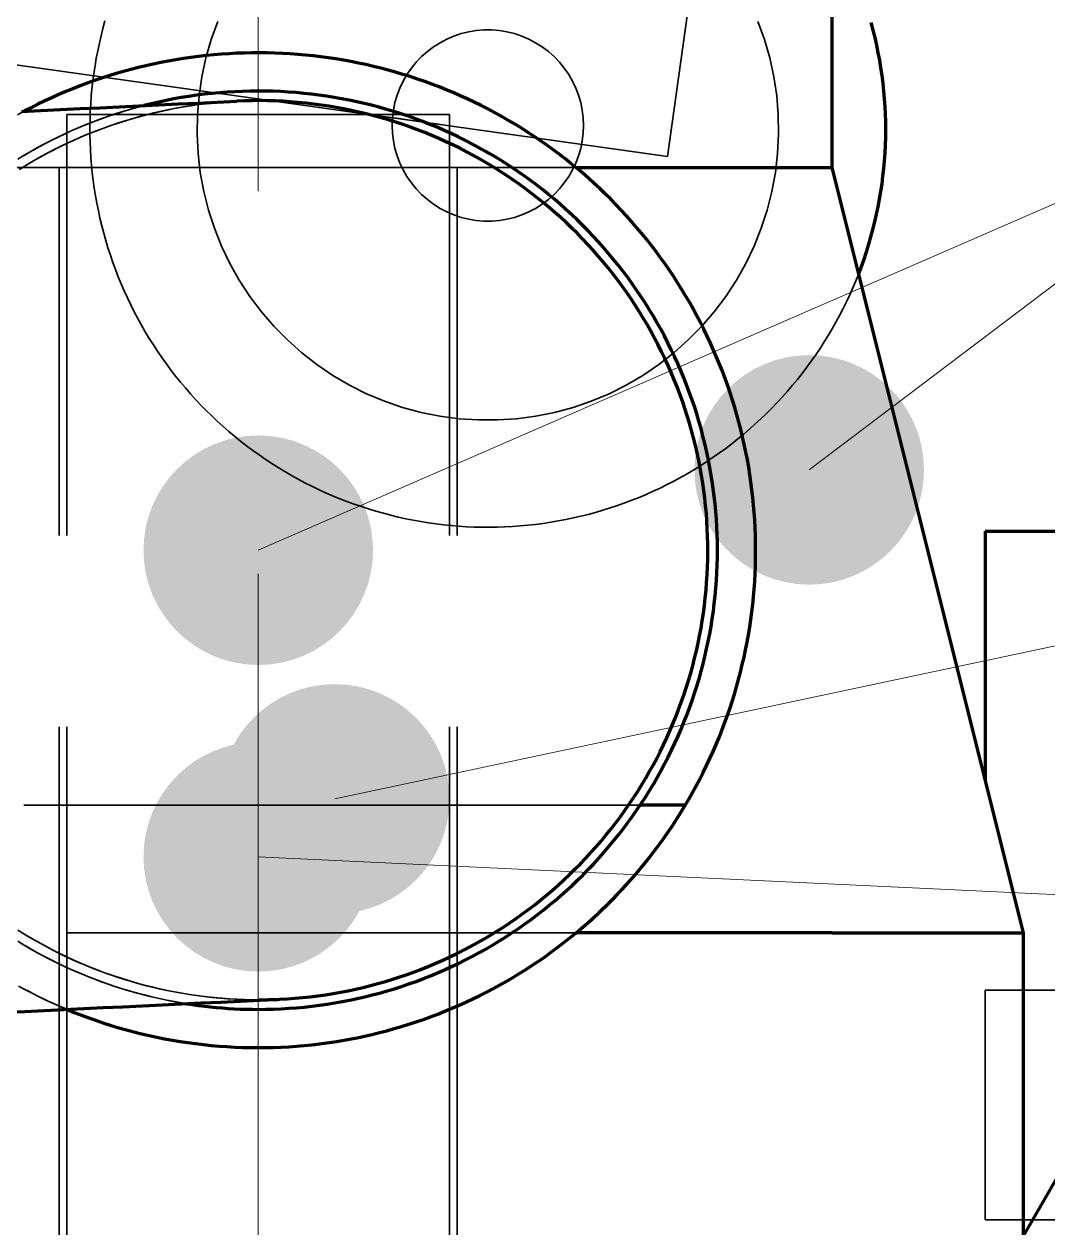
# Model space of a CAD drawing. Header units: millimetres. Extents: x 0 to 2382, y 0 to 420.
# Drawn here: x 940.53 to 945.89, y 350.9 to 357.19 of the extents above; entities that cross this region are included whole.
import ezdxf

# ---------------------------------------------------------------- set-up
doc = ezdxf.new("R2010")
doc.units = ezdxf.units.MM
doc.linetypes.add('IRAM-E-TRAZOS', pattern=[5, 4, -1])
doc.linetypes.add('IRAM-F-TRAZO-PUNTO', pattern=[20, 15, -2, 1, -2])
for name, color, linetype, lineweight in [('01-VISIBLE', 7, 'CONTINUOUS', 70), ('02-OCULTA', 4, 'IRAM-E-TRAZOS', 35), ('03-EJE', 1, 'IRAM-F-TRAZO-PUNTO', 18), ('08-FINA', 5, 'CONTINUOUS', 18)]:
    doc.layers.add(name, color=color, linetype=linetype, lineweight=lineweight)

msp = doc.modelspace()

# ---------------------------------------------------------------- hatches: boundary and pattern name
at = {"layer": '08-FINA'}
h = msp.add_hatch(color=7, dxfattribs=at)
h.dxf.hatch_style = 1
edge = h.paths.add_edge_path()
edge.add_arc((944.6383, 354.8626), 0.6, 0, 360)
h = msp.add_hatch(color=7, dxfattribs=at)
h.dxf.hatch_style = 1
edge = h.paths.add_edge_path()
edge.add_arc((941.7583, 354.4426), 0.6, 0, 360)
h = msp.add_hatch(color=7, dxfattribs=at)
h.dxf.hatch_style = 1
edge = h.paths.add_edge_path()
edge.add_arc((942.1583, 353.1426), 0.6, 0, 360)
h = msp.add_hatch(color=7, dxfattribs=at)
h.dxf.hatch_style = 1
edge = h.paths.add_edge_path()
edge.add_arc((941.7583, 352.8399), 0.6, 0, 360)

# ---------------------------------------------------------------- linework, layer by layer
at = {"layer": '01-VISIBLE'}
for points in [[(944.7583, 356.4426), (944.7583, 359.8426)], [(944.8968, 355.8886), (944.9112, 355.9265), (944.9247, 355.9646), (944.9376, 356.003), (944.9496, 356.0417), (944.961, 356.0806), (944.9715, 356.1197), (944.9813, 356.159), (944.9904, 356.1985), (944.9986, 356.2381), (945.0061, 356.278), (945.0128, 356.3179), (945.0188, 356.358), (945.0239, 356.3982), (945.0283, 356.4384), (945.0319, 356.4788), (945.0347, 356.5192), (945.0367, 356.5596), (945.0379, 356.6001), (945.0383, 356.6406), (945.038, 356.6811), (945.0368, 356.7216), (945.0349, 356.7621), (945.0322, 356.8025), (945.0287, 356.8429), (945.0244, 356.8831), (945.0193, 356.9233), (945.0134, 356.9634), (945.0068, 357.0034), (944.9994, 357.0432), (944.9912, 357.0829), (944.9822, 357.1224), (944.9725, 357.1617), (944.962, 357.2008)], [(941.7583, 351.8426), (941.7983, 351.8429), (941.8383, 351.8438), (941.8783, 351.8454), (941.9183, 351.8475), (941.9582, 351.8503), (941.998, 351.8537), (942.0378, 351.8577), (942.0776, 351.8623), (942.1172, 351.8675), (942.1568, 351.8733), (942.1963, 351.8798), (942.2357, 351.8868), (942.2749, 351.8944), (942.3141, 351.9027), (942.3531, 351.9115), (942.392, 351.921), (942.4307, 351.931), (942.4693, 351.9417), (942.5077, 351.9529), (942.5459, 351.9647), (942.5839, 351.9771), (942.6217, 351.9901), (942.6594, 352.0037), (942.6968, 352.0179), (942.734, 352.0326), (942.7709, 352.0479), (942.8077, 352.0638), (942.8441, 352.0802), (942.8804, 352.0972), (942.9163, 352.1147), (942.952, 352.1328), (942.9874, 352.1514), (943.0225, 352.1706), (943.0573, 352.1903), (943.0918, 352.2106), (943.126, 352.2314), (943.1599, 352.2527), (943.1934, 352.2745), (943.2266, 352.2968), (943.2594, 352.3197), (943.2919, 352.343), (943.324, 352.3669), (943.3558, 352.3912), (943.3871, 352.416), (943.4181, 352.4413), (943.4487, 352.4671), (943.4789, 352.4933), (943.5087, 352.5201), (943.5381, 352.5472), (943.567, 352.5748), (943.5956, 352.6029), (943.6236, 352.6314), (943.6513, 352.6603), (943.6785, 352.6896), (943.7052, 352.7194), (943.7315, 352.7495), (943.7573, 352.7801), (943.7827, 352.811), (943.8075, 352.8424), (943.8319, 352.8741), (943.8558, 352.9062), (943.8792, 352.9386), (943.9021, 352.9714), (943.9245, 353.0046), (943.9463, 353.0381), (943.9677, 353.0719), (943.9885, 353.1061), (944.0088, 353.1406), (944.0286, 353.1753), (944.0478, 353.2104), (944.0665, 353.2458), (944.0846, 353.2814), (944.1022, 353.3174), (944.1193, 353.3536), (944.1357, 353.39), (944.1517, 353.4267), (944.167, 353.4637), (944.1818, 353.5008), (944.196, 353.5382), (944.2096, 353.5759), (944.2227, 353.6137), (944.2351, 353.6517), (944.247, 353.6899), (944.2583, 353.7283), (944.269, 353.7668), (944.2791, 353.8055), (944.2886, 353.8444), (944.2975, 353.8834), (944.3058, 353.9225), (944.3135, 353.9618), (944.3206, 354.0011), (944.3271, 354.0406), (944.333, 354.0802), (944.3382, 354.1199), (944.3429, 354.1596), (944.3469, 354.1994), (944.3504, 354.2392), (944.3532, 354.2791), (944.3554, 354.3191), (944.357, 354.3591), (944.358, 354.3991), (944.3583, 354.4391), (944.3581, 354.4791), (944.3572, 354.5191), (944.3557, 354.559), (944.3536, 354.599), (944.3509, 354.6389), (944.3476, 354.6788), (944.3436, 354.7186), (944.3391, 354.7583), (944.3339, 354.798), (944.3282, 354.8376), (944.3218, 354.8771), (944.3148, 354.9165), (944.3072, 354.9557), (944.299, 354.9949), (944.2902, 355.0339), (944.2808, 355.0728), (944.2708, 355.1115), (944.2602, 355.1501), (944.249, 355.1885), (944.2373, 355.2268), (944.2249, 355.2648), (944.212, 355.3027), (944.1984, 355.3403), (944.1843, 355.3777), (944.1697, 355.415), (944.1544, 355.4519), (944.1386, 355.4887), (944.1222, 355.5252), (944.1053, 355.5614), (944.0878, 355.5974), (944.0698, 355.6331), (944.0512, 355.6685), (944.032, 355.7037), (944.0124, 355.7385), (943.9922, 355.773), (943.9714, 355.8072), (943.9502, 355.8411), (943.9284, 355.8747), (943.9061, 355.9079), (943.8833, 355.9408), (943.86, 355.9733), (943.8362, 356.0055), (943.8119, 356.0372), (943.7871, 356.0686), (943.7619, 356.0997), (943.7361, 356.1303), (943.7099, 356.1605), (943.6833, 356.1904), (943.6561, 356.2198), (943.6286, 356.2488), (943.6006, 356.2773), (943.5721, 356.3054), (943.5432, 356.3331), (943.5139, 356.3604), (943.4842, 356.3872), (943.4541, 356.4135), (943.4236, 356.4393), (943.3927, 356.4647), (943.3614, 356.4896), (943.3297, 356.514), (943.2976, 356.538), (943.2652, 356.5614), (943.2324, 356.5843), (943.1993, 356.6068), (943.1658, 356.6287), (943.132, 356.6501), (943.0979, 356.671), (943.0634, 356.6913), (943.0287, 356.7111), (942.9936, 356.7304), (942.9583, 356.7491), (942.9227, 356.7673), (942.8868, 356.785), (942.8506, 356.802), (942.8141, 356.8186), (942.7775, 356.8345), (942.7405, 356.8499), (942.7034, 356.8648), (942.666, 356.879), (942.6284, 356.8927), (942.5906, 356.9058), (942.5526, 356.9183), (942.5144, 356.9302), (942.4761, 356.9416), (942.4375, 356.9523), (942.3988, 356.9625), (942.36, 356.972), (942.321, 356.981), (942.2819, 356.9893), (942.2426, 356.9971), (942.2033, 357.0042), (942.1638, 357.0108), (942.1242, 357.0167), (942.0846, 357.022), (942.0449, 357.0268), (942.0051, 357.0309), (941.9652, 357.0344), (941.9253, 357.0372), (941.8854, 357.0395), (941.8454, 357.0411), (941.8054, 357.0422), (941.7654, 357.0426), (941.7254, 357.0424), (941.6854, 357.0416), (941.6454, 357.0401), (941.6055, 357.0381), (941.5656, 357.0354), (941.5257, 357.0322), (941.4859, 357.0283), (941.4461, 357.0238), (941.4065, 357.0187), (941.3669, 357.013), (941.3274, 357.0066), (941.288, 356.9997), (941.2487, 356.9922), (941.2095, 356.984), (941.1705, 356.9753), (941.1316, 356.9659), (941.0928, 356.956), (941.0542, 356.9454), (941.0158, 356.9343), (940.9776, 356.9226), (940.9395, 356.9103), (940.9016, 356.8974), (940.8639, 356.8839), (940.8265, 356.8699), (940.7893, 356.8552), (940.7522, 356.8401), (940.7155, 356.8243), (940.679, 356.808), (940.6427, 356.7911), (940.6067, 356.7736), (940.571, 356.7556), (940.5355, 356.7371)], [(941.7583, 352.0426), (941.7985, 352.0429), (941.8386, 352.0439), (941.8786, 352.0456), (941.9187, 352.048), (941.9587, 352.051), (941.9987, 352.0547), (942.0385, 352.059), (942.0783, 352.064), (942.1181, 352.0697), (942.1577, 352.0761), (942.1972, 352.0831), (942.2366, 352.0907), (942.2758, 352.0991), (942.3149, 352.108), (942.3539, 352.1177), (942.3926, 352.1279), (942.4313, 352.1389), (942.4697, 352.1504), (942.5079, 352.1626), (942.5459, 352.1755), (942.5837, 352.189), (942.6212, 352.2031), (942.6586, 352.2178), (942.6956, 352.2332), (942.7324, 352.2492), (942.769, 352.2658), (942.8052, 352.283), (942.8412, 352.3008), (942.8768, 352.3192), (942.9121, 352.3381), (942.9472, 352.3577), (942.9819, 352.3779), (943.0162, 352.3986), (943.0502, 352.4199), (943.0838, 352.4418), (943.1171, 352.4643), (943.15, 352.4873), (943.1825, 352.5108), (943.2145, 352.5349), (943.2462, 352.5595), (943.2775, 352.5846), (943.3084, 352.6103), (943.3388, 352.6364), (943.3687, 352.6631), (943.3983, 352.6903), (943.4273, 352.7179), (943.4559, 352.7461), (943.484, 352.7747), (943.5117, 352.8038), (943.5388, 352.8333), (943.5655, 352.8633), (943.5916, 352.8937), (943.6173, 352.9246), (943.6424, 352.9559), (943.667, 352.9876), (943.691, 353.0197), (943.7145, 353.0522), (943.7375, 353.0851), (943.7599, 353.1184), (943.7818, 353.152), (943.8031, 353.186), (943.8238, 353.2204), (943.8439, 353.2551), (943.8635, 353.2901), (943.8825, 353.3254), (943.9009, 353.3611), (943.9186, 353.3971), (943.9358, 353.4333), (943.9524, 353.4699), (943.9683, 353.5067), (943.9837, 353.5438), (943.9984, 353.5811), (944.0125, 353.6187), (944.0259, 353.6565), (944.0388, 353.6945), (944.0509, 353.7327), (944.0625, 353.7711), (944.0734, 353.8097), (944.0836, 353.8485), (944.0932, 353.8875), (944.1022, 353.9266), (944.1105, 353.9658), (944.1181, 354.0052), (944.1251, 354.0447), (944.1314, 354.0843), (944.1371, 354.1241), (944.1421, 354.1639), (944.1464, 354.2038), (944.1501, 354.2437), (944.1531, 354.2837), (944.1554, 354.3238), (944.157, 354.3639), (944.158, 354.404), (944.1583, 354.4441), (944.158, 354.4842), (944.1569, 354.5243), (944.1552, 354.5644), (944.1529, 354.6045), (944.1498, 354.6445), (944.1461, 354.6844), (944.1417, 354.7243), (944.1367, 354.7641), (944.131, 354.8038), (944.1246, 354.8434), (944.1176, 354.8829), (944.1099, 354.9223), (944.1016, 354.9615), (944.0926, 355.0006), (944.0829, 355.0396), (944.0726, 355.0784), (944.0616, 355.117), (944.05, 355.1554), (944.0378, 355.1936), (944.0249, 355.2316), (944.0114, 355.2694), (943.9973, 355.3069), (943.9825, 355.3442), (943.9672, 355.3813), (943.9512, 355.4181), (943.9345, 355.4546), (943.9173, 355.4908), (943.8995, 355.5268), (943.8811, 355.5624), (943.8621, 355.5977), (943.8425, 355.6327), (943.8223, 355.6674), (943.8015, 355.7017), (943.7802, 355.7357), (943.7583, 355.7693), (943.7358, 355.8026), (943.7128, 355.8354), (943.6893, 355.8679), (943.6652, 355.9), (943.6405, 355.9317), (943.6154, 355.9629), (943.5897, 355.9938), (943.5635, 356.0242), (943.5368, 356.0541), (943.5096, 356.0836), (943.482, 356.1127), (943.4538, 356.1412), (943.4252, 356.1693), (943.3961, 356.197), (943.3665, 356.2241), (943.3365, 356.2507), (943.3061, 356.2769), (943.2752, 356.3025), (943.2439, 356.3276), (943.2122, 356.3521), (943.18, 356.3762), (943.1475, 356.3997), (943.1146, 356.4226), (943.0813, 356.445), (943.0477, 356.4669), (943.0136, 356.4881), (942.9793, 356.5088), (942.9446, 356.5289), (942.9095, 356.5485), (942.8742, 356.5674), (942.8385, 356.5858), (942.8025, 356.6035), (942.7662, 356.6207), (942.7297, 356.6372), (942.6929, 356.6532), (942.6558, 356.6685), (942.6184, 356.6832), (942.5809, 356.6972), (942.5431, 356.7107), (942.505, 356.7235), (942.4668, 356.7356), (942.4284, 356.7472), (942.3898, 356.758), (942.351, 356.7683), (942.312, 356.7779), (942.2729, 356.7868), (942.2336, 356.7951), (942.1942, 356.8027), (942.1547, 356.8096), (942.1151, 356.8159), (942.0754, 356.8216), (942.0356, 356.8265), (941.9957, 356.8308), (941.9557, 356.8345), (941.9157, 356.8374), (941.8757, 356.8397), (941.8356, 356.8414), (941.7955, 356.8423), (941.7553, 356.8426), (941.7152, 356.8422), (941.6751, 356.8412), (941.635, 356.8394), (941.595, 356.837), (941.555, 356.834), (941.515, 356.8302), (941.4751, 356.8258), (941.4353, 356.8208), (941.3956, 356.815), (941.356, 356.8086), (941.3165, 356.8016), (941.2772, 356.7939), (941.2379, 356.7855), (941.1988, 356.7765), (941.1599, 356.7668)], [(940.5201, 356.7364), (940.6225, 356.7412), (940.7249, 356.7461), (940.8273, 356.751), (940.9298, 356.7558), (941.0322, 356.7607), (941.1346, 356.7656), (941.237, 356.7705), (941.3394, 356.7753), (941.4418, 356.7802), (941.5443, 356.7851), (941.6467, 356.7899)], [(941.87, 352.0953), (941.91, 352.0975), (941.9501, 352.1004), (941.99, 352.104), (942.0299, 352.1083), (942.0697, 352.1133), (942.1094, 352.119), (942.1491, 352.1253), (942.1886, 352.1323), (942.228, 352.14), (942.2672, 352.1484), (942.3063, 352.1574), (942.3452, 352.1671), (942.384, 352.1774), (942.4226, 352.1884), (942.461, 352.2001), (942.4991, 352.2124), (942.5371, 352.2254), (942.5749, 352.239), (942.6124, 352.2533), (942.6496, 352.2682), (942.6866, 352.2837), (942.7233, 352.2999), (942.7598, 352.3167), (942.7959, 352.3341), (942.8318, 352.3521), (942.8673, 352.3707), (942.9025, 352.39), (942.9374, 352.4098), (942.9719, 352.4302), (943.0061, 352.4512), (943.0399, 352.4728), (943.0734, 352.495), (943.1064, 352.5177), (943.1391, 352.541), (943.1714, 352.5649), (943.2032, 352.5893), (943.2346, 352.6142), (943.2656, 352.6397), (943.2962, 352.6657), (943.3263, 352.6922), (943.356, 352.7192), (943.3852, 352.7467), (943.4139, 352.7748), (943.4421, 352.8033), (943.4699, 352.8323), (943.4971, 352.8617), (943.5238, 352.8916), (943.5501, 352.922), (943.5758, 352.9528), (943.6009, 352.9841), (943.6256, 353.0157), (943.6497, 353.0478), (943.6732, 353.0803), (943.6962, 353.1132), (943.7186, 353.1465), (943.7404, 353.1801), (943.7617, 353.2142), (943.7824, 353.2485), (943.8025, 353.2833), (943.822, 353.3183), (943.8409, 353.3537), (943.8591, 353.3895), (943.8768, 353.4255), (943.8939, 353.4618), (943.9103, 353.4984), (943.9261, 353.5353), (943.9413, 353.5724), (943.9558, 353.6098), (943.9697, 353.6475), (943.983, 353.6853), (943.9956, 353.7234), (944.0075, 353.7617), (944.0188, 353.8002), (944.0295, 353.8389), (944.0394, 353.8778), (944.0488, 353.9168), (944.0574, 353.956), (944.0654, 353.9953), (944.0727, 354.0348), (944.0793, 354.0743), (944.0852, 354.114), (944.0905, 354.1538), (944.0951, 354.1936), (944.099, 354.2336), (944.1022, 354.2736), (944.1048, 354.3136), (944.1067, 354.3537), (944.1078, 354.3938), (944.1083, 354.4339), (944.1081, 354.474), (944.1072, 354.5142), (944.1057, 354.5542), (944.1034, 354.5943), (944.1005, 354.6343), (944.0969, 354.6743), (944.0926, 354.7142), (944.0876, 354.754), (944.082, 354.7937), (944.0756, 354.8333), (944.0686, 354.8728), (944.0609, 354.9122), (944.0526, 354.9515), (944.0436, 354.9906), (944.0339, 355.0295), (944.0235, 355.0683), (944.0125, 355.1068), (944.0008, 355.1452), (943.9885, 355.1834), (943.9755, 355.2214), (943.9619, 355.2591), (943.9477, 355.2966), (943.9328, 355.3339), (943.9172, 355.3709), (943.9011, 355.4076), (943.8843, 355.444), (943.8669, 355.4802), (943.8488, 355.516), (943.8302, 355.5516), (943.811, 355.5868), (943.7911, 355.6217), (943.7707, 355.6562), (943.7497, 355.6904), (943.7281, 355.7242), (943.7059, 355.7576), (943.6832, 355.7907), (943.6599, 355.8234), (943.6361, 355.8556), (943.6117, 355.8875), (943.5867, 355.9189), (943.5613, 355.9499), (943.5353, 355.9805), (943.5087, 356.0106), (943.4817, 356.0402), (943.4542, 356.0694), (943.4262, 356.0981), (943.3977, 356.1264), (943.3687, 356.1541), (943.3392, 356.1814), (943.3093, 356.2081), (943.2789, 356.2343), (943.2481, 356.26), (943.2169, 356.2852), (943.1852, 356.3098), (943.1531, 356.3339), (943.1206, 356.3575), (943.0877, 356.3804), (943.0544, 356.4029), (943.0208, 356.4247), (942.9868, 356.446), (942.9524, 356.4666), (942.9177, 356.4867), (942.8826, 356.5062), (942.8472, 356.5251), (942.8115, 356.5434), (942.7755, 356.5611), (942.7391, 356.5781), (942.7025, 356.5946), (942.6657, 356.6104), (942.6285, 356.6256), (942.5911, 356.6401), (942.5535, 356.654), (942.5156, 356.6672), (942.4775, 356.6798), (942.4392, 356.6918), (942.4007, 356.7031), (942.362, 356.7137), (942.3232, 356.7237), (942.2841, 356.733), (942.245, 356.7417), (942.2056, 356.7496), (942.1662, 356.7569), (942.1266, 356.7636), (942.0869, 356.7695), (942.0471, 356.7748), (942.0073, 356.7794), (941.9674, 356.7833), (941.9274, 356.7865), (941.8873, 356.7891), (941.8472, 356.7909), (941.8071, 356.7921), (941.767, 356.7926), (941.7269, 356.7924), (941.6868, 356.7915), (941.6467, 356.7899)], [(943.4197, 356.4426), (944.7583, 356.4426)], [(945.7583, 352.4426), (945.7339, 352.5402), (945.7096, 352.6377), (945.6852, 352.7353), (945.6608, 352.8328), (945.6364, 352.9304), (945.612, 353.028), (945.5876, 353.1255), (945.5632, 353.2231), (945.5388, 353.3206), (945.5144, 353.4182), (945.49, 353.5158), (945.4657, 353.6133), (945.4413, 353.7109), (945.4169, 353.8085), (945.3925, 353.906), (945.3681, 354.0036), (945.3437, 354.1011), (945.3193, 354.1987), (945.2949, 354.2963), (945.2705, 354.3938), (945.2461, 354.4914), (945.2217, 354.5889), (945.1974, 354.6865), (945.173, 354.7841), (945.1486, 354.8816), (945.1242, 354.9792), (945.0998, 355.0767), (945.0754, 355.1743), (945.051, 355.2719), (945.0266, 355.3694), (945.0022, 355.467), (944.9778, 355.5645), (944.9535, 355.6621), (944.9291, 355.7597), (944.9047, 355.8572), (944.8803, 355.9548), (944.8559, 356.0524), (944.8315, 356.1499), (944.8071, 356.2475), (944.7827, 356.345), (944.7583, 356.4426)], [(945.5583, 354.5426), (945.5583, 354.4426), (945.5583, 354.3426), (945.5583, 354.2426), (945.5583, 354.1426), (945.5583, 354.0426), (945.5583, 353.9426), (945.5583, 353.8426), (945.5583, 353.7426), (945.5583, 353.6426), (945.5583, 353.5426), (945.5583, 353.4426), (945.5583, 353.3426), (945.5583, 353.2426)], [(945.5583, 354.5426), (946.5583, 354.5426)], [(942.2381, 344.7603), (947.5586, 353.9756)], [(943.4197, 352.4426), (943.5029, 352.5148), (943.5831, 352.5905), (943.6599, 352.6695), (943.7334, 352.7517), (943.8033, 352.8369), (943.8695, 352.925), (943.9319, 353.0159), (943.9904, 353.1093)], [(943.7933, 353.1093), (943.7539, 353.1093)], [(943.8327, 353.1093), (943.7933, 353.1093)], [(943.8722, 353.1093), (943.8327, 353.1093)], [(943.9116, 353.1093), (943.8722, 353.1093)], [(943.951, 353.1093), (943.9116, 353.1093)], [(943.9904, 353.1093), (943.951, 353.1093)], [(944.7583, 352.4426), (943.4197, 352.4426)], [(944.7583, 352.4426), (945.7583, 352.4426)], [(945.7583, 350.8574), (945.7583, 352.4426)], [(940.4361, 352.0271), (940.5385, 352.0319), (940.6409, 352.0368), (940.7434, 352.0417), (940.8458, 352.0465), (940.9482, 352.0514), (941.0506, 352.0563), (941.153, 352.0612), (941.2555, 352.066), (941.3579, 352.0709), (941.4603, 352.0758), (941.5627, 352.0806), (941.6651, 352.0855), (941.7676, 352.0904), (941.87, 352.0953)], [(941.7583, 352.0926), (941.7676, 352.0926), (941.7769, 352.0927), (941.7863, 352.0928), (941.7956, 352.0929), (941.8049, 352.0931), (941.8142, 352.0933), (941.8235, 352.0935), (941.8328, 352.0938), (941.8421, 352.0941), (941.8514, 352.0944), (941.8607, 352.0948), (941.87, 352.0953)], [(940.7588, 352.0424), (940.7968, 352.0269), (940.8351, 352.0121), (940.8735, 351.9978), (940.9122, 351.9841), (940.9511, 351.9711), (940.9902, 351.9586), (941.0295, 351.9468), (941.069, 351.9356), (941.1087, 351.9251), (941.1485, 351.9151), (941.1885, 351.9058), (941.2286, 351.8971), (941.2688, 351.8891), (941.3092, 351.8817), (941.3497, 351.8749), (941.3902, 351.8688), (941.4309, 351.8633), (941.4717, 351.8585), (941.5125, 351.8542), (941.5534, 351.8507), (941.5943, 351.8478), (941.6353, 351.8455), (941.6763, 351.8439), (941.7173, 351.8429), (941.7583, 351.8426)], [(941.3832, 352.0721), (941.4142, 352.0674), (941.4453, 352.0631), (941.4765, 352.0592), (941.5077, 352.0557), (941.5389, 352.0527), (941.5702, 352.05), (941.6015, 352.0477), (941.6328, 352.0459), (941.6642, 352.0444), (941.6956, 352.0434), (941.7269, 352.0428), (941.7583, 352.0426)]]:
    msp.add_lwpolyline(points, dxfattribs=at)
at = {"layer": '02-OCULTA'}
for points in [[(943.8967, 356.5015), (914.05, 360.6962)], [(944.7583, 356.4426), (944.7583, 359.8426)], [(944.7583, 356.4426), (944.7583, 359.8426)], [(944.7583, 356.4426), (944.7583, 359.8426)], [(943.8967, 356.5015), (944.3421, 359.6703)], [(943.8967, 356.5015), (944.3421, 359.6703)], [(943.8967, 356.5015), (938.7583, 357.2236)], [(940.957, 357.2093), (940.9465, 357.1706), (940.9367, 357.1317), (940.9276, 357.0926), (940.9193, 357.0534), (940.9118, 357.014), (940.905, 356.9745), (940.899, 356.9348), (940.8937, 356.8951), (940.8892, 356.8552), (940.8855, 356.8153), (940.8826, 356.7753), (940.8804, 356.7352), (940.879, 356.6952), (940.8784, 356.6551), (940.8785, 356.615), (940.8794, 356.5749), (940.8811, 356.5348), (940.8836, 356.4948), (940.8868, 356.4548), (940.8908, 356.4149), (940.8956, 356.3751), (940.9012, 356.3353), (940.9075, 356.2957), (940.9145, 356.2563), (940.9224, 356.2169), (940.9309, 356.1777), (940.9403, 356.1387), (940.9504, 356.0999), (940.9612, 356.0613), (940.9728, 356.0229), (940.9851, 355.9847), (940.9982, 355.9468), (941.0119, 355.9092), (941.0264, 355.8718), (941.0417, 355.8347), (941.0576, 355.7979), (941.0742, 355.7614), (941.0916, 355.7252), (941.1096, 355.6894), (941.1283, 355.6539), (941.1477, 355.6188), (941.1678, 355.5841), (941.1886, 355.5498), (941.21, 355.5158), (941.232, 355.4823), (941.2547, 355.4493), (941.278, 355.4166), (941.302, 355.3845), (941.3265, 355.3528), (941.3517, 355.3216), (941.3775, 355.2908), (941.4038, 355.2606), (941.4308, 355.2309), (941.4583, 355.2017), (941.4863, 355.173), (941.5149, 355.1449), (941.5441, 355.1174), (941.5738, 355.0904), (941.6039, 355.064), (941.6346, 355.0382), (941.6658, 355.0129), (941.6975, 354.9883), (941.7296, 354.9643), (941.7622, 354.9409), (941.7952, 354.9182), (941.8287, 354.8961), (941.8626, 354.8746), (941.8969, 354.8538), (941.9316, 354.8337), (941.9666, 354.8142), (942.0021, 354.7955), (942.0378, 354.7774), (942.074, 354.76), (942.1104, 354.7433), (942.1472, 354.7273), (942.1843, 354.712), (942.2217, 354.6974), (942.2593, 354.6836), (942.2972, 354.6705), (942.3354, 354.6581), (942.3737, 354.6464), (942.4123, 354.6355), (942.4511, 354.6254), (942.4901, 354.616), (942.5293, 354.6073), (942.5686, 354.5994), (942.6081, 354.5923), (942.6477, 354.5859), (942.6874, 354.5803), (942.7272, 354.5755), (942.7671, 354.5714), (942.8071, 354.5681), (942.8471, 354.5656), (942.8872, 354.5638), (942.9273, 354.5628), (942.9674, 354.5626), (943.0075, 354.5632), (943.0475, 354.5645), (943.0876, 354.5666), (943.1276, 354.5695), (943.1675, 354.5731), (943.2074, 354.5776), (943.2472, 354.5828), (943.2868, 354.5887), (943.3264, 354.5954), (943.3658, 354.6029), (943.405, 354.6111), (943.4441, 354.6201), (943.483, 354.6299), (943.5217, 354.6404), (943.5602, 354.6516), (943.5985, 354.6636), (943.6365, 354.6763), (943.6743, 354.6897), (943.7118, 354.7039), (943.7491, 354.7188), (943.786, 354.7344), (943.8227, 354.7507), (943.859, 354.7677), (943.895, 354.7854), (943.9306, 354.8038), (943.9659, 354.8229), (944.0008, 354.8427), (944.0353, 354.8631), (944.0694, 354.8842), (944.1031, 354.906), (944.1364, 354.9284), (944.1692, 354.9514), (944.2016, 354.975), (944.2335, 354.9993), (944.2649, 355.0242), (944.2959, 355.0497), (944.3264, 355.0758), (944.3563, 355.1025), (944.3858, 355.1297), (944.4147, 355.1575), (944.443, 355.1859), (944.4708, 355.2148), (944.4981, 355.2442), (944.5248, 355.2741), (944.5509, 355.3046), (944.5764, 355.3355), (944.6013, 355.367), (944.6256, 355.3989), (944.6492, 355.4313), (944.6723, 355.4641), (944.6947, 355.4974), (944.7164, 355.5311), (944.7375, 355.5652), (944.758, 355.5997), (944.7777, 355.6346), (944.7968, 355.6698), (944.8153, 355.7055), (944.833, 355.7414), (944.85, 355.7777), (944.8663, 355.8144), (944.8819, 355.8513), (944.8968, 355.8886)], [(944.3698, 357.2068), (944.404, 357.1123), (944.4318, 357.0157), (944.4533, 356.9175), (944.4682, 356.8181), (944.4765, 356.718), (944.4781, 356.6175), (944.4731, 356.5171), (944.4615, 356.4172), (944.4434, 356.3184), (944.4187, 356.2209), (944.3876, 356.1253), (944.3503, 356.032), (944.3069, 355.9414), (944.2576, 355.8538), (944.2026, 355.7696), (944.1422, 355.6893), (944.0766, 355.6132), (944.0061, 355.5415), (943.9311, 355.4746), (943.8518, 355.4128), (943.7686, 355.3565), (943.6818, 355.3058), (943.5918, 355.2609), (943.4991, 355.2221), (943.4041, 355.1894), (943.3071, 355.1631), (943.2085, 355.1433), (943.1089, 355.1301), (943.0086, 355.1234), (942.9081, 355.1234), (942.8078, 355.1301), (942.7081, 355.1433), (942.6096, 355.1631), (942.5126, 355.1894), (942.4175, 355.2221), (942.3248, 355.2609), (942.2348, 355.3057), (942.1481, 355.3564), (942.0649, 355.4128), (941.9856, 355.4746), (941.9106, 355.5415), (941.8401, 355.6132), (941.7745, 355.6894), (941.7141, 355.7697), (941.6591, 355.8538), (941.6097, 355.9414), (941.5663, 356.032), (941.529, 356.1253), (941.4979, 356.2209), (941.4732, 356.3184), (941.4551, 356.4172), (941.4435, 356.5171), (941.4385, 356.6175), (941.4403, 356.718), (941.4486, 356.8181), (941.4635, 356.9175), (941.4849, 357.0157), (941.5128, 357.1123), (941.5469, 357.2068)], [(943.4583, 356.6626), (943.4567, 356.7028), (943.4519, 356.7428), (943.4438, 356.7823), (943.4326, 356.8209), (943.4183, 356.8586), (943.4011, 356.895), (943.3809, 356.9298), (943.3581, 356.963), (943.3326, 356.9942), (943.3047, 357.0232), (943.2746, 357.0499), (943.2424, 357.0741), (943.2083, 357.0956), (943.1727, 357.1143), (943.1356, 357.1301), (943.0974, 357.1429), (943.0583, 357.1525), (943.0186, 357.159), (942.9785, 357.1622), (942.9382, 357.1622), (942.8981, 357.159), (942.8583, 357.1525), (942.8192, 357.1429), (942.781, 357.1301), (942.744, 357.1143), (942.7083, 357.0956), (942.6743, 357.0741), (942.6421, 357.0499), (942.612, 357.0232), (942.5841, 356.9942), (942.5586, 356.963), (942.5357, 356.9298), (942.5156, 356.895), (942.4983, 356.8586), (942.4841, 356.8209), (942.4729, 356.7823), (942.4648, 356.7428), (942.46, 356.7028), (942.4583, 356.6626), (942.46, 356.6224), (942.4648, 356.5824), (942.4729, 356.5429), (942.4841, 356.5043), (942.4983, 356.4666), (942.5156, 356.4302), (942.5357, 356.3954), (942.5586, 356.3622), (942.5841, 356.331), (942.612, 356.302), (942.6421, 356.2753), (942.6743, 356.2511), (942.7083, 356.2296), (942.744, 356.2109), (942.781, 356.1951), (942.8192, 356.1823), (942.8583, 356.1727), (942.8981, 356.1662), (942.9382, 356.163), (942.9785, 356.163), (943.0186, 356.1662), (943.0583, 356.1727), (943.0974, 356.1823), (943.1356, 356.1951), (943.1727, 356.2109), (943.2083, 356.2296), (943.2424, 356.2511), (943.2746, 356.2753), (943.3047, 356.302), (943.3326, 356.331), (943.3581, 356.3622), (943.3809, 356.3954), (943.4011, 356.4302), (943.4183, 356.4666), (943.4326, 356.5043), (943.4438, 356.5429), (943.4519, 356.5824), (943.4567, 356.6224), (943.4583, 356.6626)], [(943.4583, 356.6626), (943.4567, 356.7028), (943.4519, 356.7428), (943.4438, 356.7823), (943.4326, 356.8209), (943.4183, 356.8586), (943.4011, 356.895), (943.3809, 356.9298), (943.3581, 356.963), (943.3326, 356.9942), (943.3047, 357.0232), (943.2746, 357.0499), (943.2424, 357.0741), (943.2083, 357.0956), (943.1727, 357.1143), (943.1356, 357.1301), (943.0974, 357.1429), (943.0583, 357.1525), (943.0186, 357.159), (942.9785, 357.1622), (942.9382, 357.1622), (942.8981, 357.159), (942.8583, 357.1525), (942.8192, 357.1429), (942.781, 357.1301), (942.744, 357.1143), (942.7083, 357.0956), (942.6743, 357.0741), (942.6421, 357.0499), (942.612, 357.0232), (942.5841, 356.9942), (942.5586, 356.963), (942.5357, 356.9298), (942.5156, 356.895), (942.4983, 356.8586), (942.4841, 356.8209), (942.4729, 356.7823), (942.4648, 356.7428), (942.46, 356.7028), (942.4583, 356.6626), (942.46, 356.6224), (942.4648, 356.5824), (942.4729, 356.5429), (942.4841, 356.5043), (942.4983, 356.4666), (942.5156, 356.4302), (942.5357, 356.3954), (942.5586, 356.3622), (942.5841, 356.331), (942.612, 356.302), (942.6421, 356.2753), (942.6743, 356.2511), (942.7083, 356.2296), (942.744, 356.2109), (942.781, 356.1951), (942.8192, 356.1823), (942.8583, 356.1727), (942.8981, 356.1662), (942.9382, 356.163), (942.9785, 356.163), (943.0186, 356.1662), (943.0583, 356.1727), (943.0974, 356.1823), (943.1356, 356.1951), (943.1727, 356.2109), (943.2083, 356.2296), (943.2424, 356.2511), (943.2746, 356.2753), (943.3047, 356.302), (943.3326, 356.331), (943.3581, 356.3622), (943.3809, 356.3954), (943.4011, 356.4302), (943.4183, 356.4666), (943.4326, 356.5043), (943.4438, 356.5429), (943.4519, 356.5824), (943.4567, 356.6224), (943.4583, 356.6626)], [(943.9904, 353.1093), (944.0107, 353.1438), (944.0304, 353.1786), (944.0496, 353.2137), (944.0683, 353.2492), (944.0864, 353.2849), (944.1039, 353.3208), (944.1209, 353.3571), (944.1373, 353.3936), (944.1532, 353.4303), (944.1685, 353.4673), (944.1832, 353.5046), (944.1974, 353.542), (944.211, 353.5797), (944.2239, 353.6175), (944.2364, 353.6556), (944.2482, 353.6938), (944.2594, 353.7322), (944.2701, 353.7708), (944.2801, 353.8096), (944.2895, 353.8485), (944.2984, 353.8875), (944.3066, 353.9267), (944.3143, 353.966), (944.3213, 354.0054), (944.3277, 354.0449), (944.3336, 354.0845), (944.3388, 354.1242), (944.3434, 354.164), (944.3473, 354.2038), (944.3507, 354.2437), (944.3535, 354.2836), (944.3556, 354.3236), (944.3571, 354.3636), (944.358, 354.4036), (944.3583, 354.4436), (944.358, 354.4837), (944.3571, 354.5237), (944.3555, 354.5637), (944.3533, 354.6036), (944.3506, 354.6436), (944.3472, 354.6835), (944.3431, 354.7233), (944.3385, 354.763), (944.3333, 354.8027), (944.3274, 354.8423), (944.321, 354.8818), (944.3139, 354.9212), (944.3062, 354.9605), (944.2979, 354.9997), (944.2891, 355.0387), (944.2796, 355.0776), (944.2695, 355.1164), (944.2588, 355.1549), (944.2476, 355.1933), (944.2357, 355.2316), (944.2233, 355.2696), (944.2103, 355.3075), (944.1967, 355.3451), (944.1825, 355.3826), (944.1677, 355.4198), (944.1524, 355.4567), (944.1365, 355.4935), (944.12, 355.53), (944.103, 355.5662), (944.0854, 355.6022), (944.0673, 355.6379), (944.0486, 355.6733), (944.0294, 355.7084), (944.0097, 355.7432), (943.9894, 355.7777), (943.9685, 355.8119), (943.9472, 355.8458), (943.9253, 355.8793), (943.903, 355.9125), (943.8801, 355.9453), (943.8567, 355.9778), (943.8328, 356.0099), (943.8084, 356.0417), (943.7836, 356.0731), (943.7582, 356.104), (943.7324, 356.1346), (943.7061, 356.1648), (943.6794, 356.1946), (943.6522, 356.224), (943.6245, 356.2529), (943.5964, 356.2814), (943.5679, 356.3095), (943.539, 356.3372), (943.5096, 356.3643), (943.4798, 356.3911), (943.4496, 356.4174), (943.419, 356.4432), (943.388, 356.4685), (943.3566, 356.4933), (943.3248, 356.5177), (943.2927, 356.5416), (943.2602, 356.5649), (943.2274, 356.5878), (943.1942, 356.6102), (943.1606, 356.632), (943.1267, 356.6534), (943.0926, 356.6742), (943.058, 356.6944), (943.0232, 356.7142), (942.9881, 356.7334), (942.9527, 356.752), (942.917, 356.7702), (942.881, 356.7877), (942.8448, 356.8047), (942.8083, 356.8212), (942.7715, 356.8371), (942.7346, 356.8524), (942.6973, 356.8671), (942.6599, 356.8813), (942.6222, 356.8949), (942.5844, 356.9079), (942.5463, 356.9203), (942.5081, 356.9321), (942.4697, 356.9434), (942.4311, 356.9541), (942.3924, 356.9641), (942.3535, 356.9736), (942.3144, 356.9824), (942.2753, 356.9907), (942.236, 356.9984), (942.1966, 357.0054), (942.1571, 357.0118), (942.1174, 357.0177), (942.0778, 357.0229), (942.038, 357.0275), (941.9982, 357.0315), (941.9583, 357.0349), (941.9184, 357.0377), (941.8784, 357.0398), (941.8384, 357.0414), (941.7984, 357.0423), (941.7583, 357.0426), (941.7183, 357.0423), (941.6783, 357.0414), (941.6383, 357.0398), (941.5983, 357.0377), (941.5584, 357.0349), (941.5185, 357.0315), (941.4787, 357.0275), (941.4389, 357.0229), (941.3992, 357.0177), (941.3596, 357.0118), (941.3201, 357.0054), (941.2807, 356.9984), (941.2414, 356.9907), (941.2022, 356.9824), (941.1632, 356.9736), (941.1243, 356.9641), (941.0856, 356.9541), (941.047, 356.9434), (941.0086, 356.9321), (940.9703, 356.9203), (940.9323, 356.9079), (940.8944, 356.8949), (940.8568, 356.8813), (940.8193, 356.8671), (940.7821, 356.8524), (940.7451, 356.8371), (940.7084, 356.8212), (940.6719, 356.8047), (940.6357, 356.7877), (940.5997, 356.7702), (940.564, 356.752), (940.5286, 356.7334)], [(944.1583, 354.4426), (944.158, 354.4827), (944.157, 354.5228), (944.1553, 354.5629), (944.153, 354.6029), (944.15, 354.6429), (944.1463, 354.6828), (944.1419, 354.7227), (944.1369, 354.7625), (944.1312, 354.8022), (944.1249, 354.8418), (944.1179, 354.8813), (944.1102, 354.9206), (944.1019, 354.9599), (944.093, 354.999), (944.0833, 355.0379), (944.0731, 355.0767), (944.0621, 355.1153), (944.0506, 355.1537), (944.0384, 355.1919), (944.0255, 355.2299), (944.0121, 355.2676), (943.998, 355.3052), (943.9832, 355.3425), (943.9679, 355.3795), (943.9519, 355.4163), (943.9354, 355.4528), (943.9182, 355.4891), (943.9004, 355.525), (943.882, 355.5607), (943.863, 355.596), (943.8434, 355.631), (943.8233, 355.6657), (943.8026, 355.7), (943.7813, 355.734), (943.7594, 355.7676), (943.737, 355.8009), (943.714, 355.8337), (943.6905, 355.8662), (943.6664, 355.8983), (943.6419, 355.93), (943.6167, 355.9613), (943.5911, 355.9921), (943.565, 356.0225), (943.5383, 356.0525), (943.5111, 356.082), (943.4835, 356.1111), (943.4554, 356.1397), (943.4268, 356.1678), (943.3977, 356.1954), (943.3682, 356.2226), (943.3382, 356.2492), (943.3078, 356.2754), (943.277, 356.301), (943.2457, 356.3261), (943.2141, 356.3507), (943.182, 356.3748), (943.1495, 356.3983), (943.1166, 356.4213), (943.0834, 356.4437), (943.0497, 356.4655), (943.0157, 356.4868), (942.9814, 356.5076), (942.9467, 356.5277), (942.9117, 356.5473), (942.8764, 356.5663), (942.8408, 356.5846), (942.8048, 356.6024), (942.7686, 356.6196), (942.7321, 356.6362), (942.6953, 356.6522), (942.6582, 356.6675), (942.6209, 356.6822), (942.5834, 356.6963), (942.5456, 356.7098), (942.5076, 356.7226), (942.4694, 356.7348), (942.431, 356.7464), (942.3924, 356.7573), (942.3536, 356.7676), (942.3147, 356.7772), (942.2756, 356.7862), (942.2364, 356.7945), (942.197, 356.8022), (942.1575, 356.8092), (942.1179, 356.8155), (942.0782, 356.8212), (942.0384, 356.8262), (941.9986, 356.8305), (941.9586, 356.8342), (941.9186, 356.8372), (941.8786, 356.8396), (941.8385, 356.8413), (941.7984, 356.8423), (941.7583, 356.8426), (941.7182, 356.8423), (941.6781, 356.8413), (941.6381, 356.8396), (941.598, 356.8372), (941.558, 356.8342), (941.5181, 356.8305), (941.4782, 356.8262), (941.4384, 356.8212), (941.3987, 356.8155), (941.3591, 356.8092), (941.3197, 356.8022), (941.2803, 356.7945), (941.2411, 356.7862), (941.202, 356.7772), (941.163, 356.7676), (941.1243, 356.7573), (941.0857, 356.7464), (941.0473, 356.7348), (941.0091, 356.7226), (940.9711, 356.7098), (940.9333, 356.6963), (940.8958, 356.6822), (940.8585, 356.6675), (940.8214, 356.6522), (940.7846, 356.6362), (940.7481, 356.6196), (940.7119, 356.6024), (940.6759, 356.5846), (940.6403, 356.5663), (940.6049, 356.5473), (940.5699, 356.5277), (940.5353, 356.5076), (940.5009, 356.4868)], [(941.6467, 356.7899), (941.6066, 356.7877), (941.5665, 356.7848), (941.5265, 356.7811), (941.4866, 356.7768), (941.4467, 356.7718), (941.4069, 356.7662), (941.3673, 356.7598), (941.3277, 356.7528), (941.2883, 356.7451), (941.249, 356.7367), (941.2099, 356.7277), (941.1709, 356.718), (941.1321, 356.7076), (941.0934, 356.6966), (941.055, 356.6849), (941.0168, 356.6725), (940.9788, 356.6595), (940.941, 356.6459), (940.9035, 356.6316), (940.8662, 356.6167), (940.8291, 356.6011), (940.7924, 356.5849), (940.7559, 356.5681), (940.7197, 356.5506), (940.6838, 356.5326), (940.6483, 356.5139), (940.613, 356.4946), (940.5781, 356.4747), (940.5435, 356.4543), (940.5093, 356.4332)], [(944.1083, 354.4426), (944.108, 354.4826), (944.107, 354.5226), (944.1053, 354.5626), (944.1029, 354.6025), (944.0998, 354.6424), (944.0961, 354.6823), (944.0917, 354.722), (944.0866, 354.7617), (944.0808, 354.8013), (944.0743, 354.8408), (944.0672, 354.8802), (944.0594, 354.9194), (944.051, 354.9586), (944.0419, 354.9975), (944.0321, 355.0363), (944.0217, 355.0749), (944.0106, 355.1134), (943.9988, 355.1516), (943.9864, 355.1897), (943.9734, 355.2275), (943.9597, 355.2651), (943.9454, 355.3025), (943.9304, 355.3396), (943.9148, 355.3764), (943.8986, 355.413), (943.8818, 355.4493), (943.8643, 355.4853), (943.8463, 355.521), (943.8276, 355.5564), (943.8083, 355.5915), (943.7885, 355.6263), (943.768, 355.6606), (943.747, 355.6947), (943.7254, 355.7284), (943.7032, 355.7617), (943.6805, 355.7946), (943.6572, 355.8271), (943.6333, 355.8593), (943.6089, 355.891), (943.584, 355.9223), (943.5585, 355.9531), (943.5326, 355.9836), (943.5061, 356.0136), (943.4791, 356.0431), (943.4516, 356.0722), (943.4236, 356.1008), (943.3951, 356.1289), (943.3661, 356.1565), (943.3367, 356.1836), (943.3069, 356.2102), (943.2765, 356.2364), (943.2458, 356.2619), (943.2146, 356.287), (943.183, 356.3115), (943.1509, 356.3355), (943.1185, 356.359), (943.0857, 356.3818), (943.0525, 356.4042), (943.0189, 356.4259), (942.9849, 356.4471), (942.9506, 356.4677), (942.916, 356.4877), (942.881, 356.5071), (942.8457, 356.5259), (942.81, 356.5441), (942.7741, 356.5617), (942.7379, 356.5787), (942.7014, 356.5951), (942.6646, 356.6108), (942.6275, 356.6259), (942.5902, 356.6404), (942.5527, 356.6543), (942.5149, 356.6675), (942.4769, 356.68), (942.4387, 356.692), (942.4003, 356.7032), (942.3617, 356.7138), (942.323, 356.7238), (942.284, 356.733), (942.245, 356.7417), (942.2058, 356.7496), (942.1664, 356.7569), (942.1269, 356.7635), (942.0874, 356.7694), (942.0477, 356.7747), (942.008, 356.7793), (941.9681, 356.7832), (941.9282, 356.7864), (941.8883, 356.789), (941.8483, 356.7909), (941.8083, 356.7921), (941.7683, 356.7926), (941.7283, 356.7924), (941.6883, 356.7916), (941.6483, 356.79), (941.6084, 356.7878), (941.5685, 356.7849), (941.5286, 356.7813), (941.4888, 356.7771), (941.4491, 356.7722), (941.4095, 356.7666), (941.37, 356.7603), (941.3306, 356.7533), (941.2913, 356.7457), (941.2521, 356.7374), (941.2131, 356.7285), (941.1743, 356.7189), (941.1356, 356.7086), (941.0971, 356.6977), (941.0588, 356.6861), (941.0207, 356.6738), (940.9829, 356.661), (940.9452, 356.6474), (940.9078, 356.6333), (940.8706, 356.6185), (940.8337, 356.603), (940.797, 356.587), (940.7606, 356.5703), (940.7246, 356.553), (940.6888, 356.5351), (940.6533, 356.5166), (940.6182, 356.4975), (940.5833, 356.4778), (940.5489, 356.4575), (940.5147, 356.4366)], [(941.1599, 356.7668), (941.121, 356.7564), (941.0823, 356.7454), (941.0438, 356.7338), (941.0055, 356.7215), (940.9674, 356.7085), (940.9295, 356.695), (940.8919, 356.6807), (940.8545, 356.6659), (940.8173, 356.6504), (940.7805, 356.6344), (940.7439, 356.6177), (940.7075, 356.6003), (940.6715, 356.5824), (940.6358, 356.5639), (940.6004, 356.5448), (940.5653, 356.5251), (940.5306, 356.5048)], [(940.5355, 356.7371), (940.5002, 356.7179)], [(941.7583, 356.7199), (941.6583, 356.7199), (941.5583, 356.7199), (941.4583, 356.7199), (941.3583, 356.7199), (941.2583, 356.7199), (941.1583, 356.7199), (941.0583, 356.7199), (940.9583, 356.7199), (940.8583, 356.7199), (940.7583, 356.7199)], [(940.7583, 356.7199), (940.8583, 356.7199), (940.9583, 356.7199), (941.0583, 356.7199), (941.1583, 356.7199), (941.2583, 356.7199), (941.3583, 356.7199), (941.4583, 356.7199), (941.5583, 356.7199), (941.6583, 356.7199), (941.7583, 356.7199), (941.8583, 356.7199), (941.9583, 356.7199), (942.0583, 356.7199), (942.1583, 356.7199), (942.2583, 356.7199), (942.3583, 356.7199), (942.4583, 356.7199), (942.5583, 356.7199), (942.6583, 356.7199), (942.7583, 356.7199)], [(940.7583, 349.5199), (940.7583, 356.7199)], [(942.7583, 356.7199), (942.6583, 356.7199), (942.5583, 356.7199), (942.4583, 356.7199), (942.3583, 356.7199), (942.2583, 356.7199), (942.1583, 356.7199), (942.0583, 356.7199), (941.9583, 356.7199), (941.8583, 356.7199), (941.7583, 356.7199)], [(942.3424, 356.7199), (942.4117, 356.7102), (942.4811, 356.7004), (942.5504, 356.6907), (942.6197, 356.681), (942.689, 356.6712), (942.7583, 356.6615)], [(942.7583, 356.6615), (942.689, 356.6712), (942.6197, 356.681), (942.5504, 356.6907), (942.4811, 356.7004), (942.4117, 356.7102), (942.3424, 356.7199)], [(942.3424, 356.7199), (942.4117, 356.7199), (942.4811, 356.7199), (942.5504, 356.7199), (942.6197, 356.7199), (942.689, 356.7199), (942.7583, 356.7199)], [(942.7583, 356.7199), (942.689, 356.7199), (942.6197, 356.7199), (942.5504, 356.7199), (942.4811, 356.7199), (942.4117, 356.7199), (942.3424, 356.7199)], [(942.7583, 349.5199), (942.7583, 356.7199)], [(942.7583, 356.6615), (942.7583, 356.7199)], [(938.7583, 356.4426), (943.4197, 356.4426)], [(944.7583, 356.4426), (938.7583, 356.4426)], [(944.7583, 356.4426), (938.7583, 356.4426)], [(944.7583, 356.4426), (938.7583, 356.4426)], [(941.7583, 356.4426), (941.6543, 356.4426), (941.5503, 356.4426), (941.4463, 356.4426), (941.3423, 356.4426), (941.2383, 356.4426), (941.1343, 356.4426), (941.0303, 356.4426), (940.9263, 356.4426), (940.8223, 356.4426), (940.7183, 356.4426)], [(940.7183, 356.4426), (940.8223, 356.4426), (940.9263, 356.4426), (941.0303, 356.4426), (941.1343, 356.4426), (941.2383, 356.4426), (941.3423, 356.4426), (941.4463, 356.4426), (941.5503, 356.4426), (941.6543, 356.4426), (941.7583, 356.4426), (941.8623, 356.4426), (941.9663, 356.4426), (942.0703, 356.4426), (942.1743, 356.4426), (942.2783, 356.4426), (942.3823, 356.4426), (942.4863, 356.4426), (942.5903, 356.4426), (942.6943, 356.4426), (942.7983, 356.4426)], [(940.7183, 349.5199), (940.7183, 356.4426)], [(942.7983, 356.4426), (942.6943, 356.4426), (942.5903, 356.4426), (942.4863, 356.4426), (942.3823, 356.4426), (942.2783, 356.4426), (942.1743, 356.4426), (942.0703, 356.4426), (941.9663, 356.4426), (941.8623, 356.4426), (941.7583, 356.4426)], [(942.7983, 349.5199), (942.7983, 356.4426)], [(945.7583, 352.4426), (945.7339, 352.5402), (945.7096, 352.6377), (945.6852, 352.7353), (945.6608, 352.8328), (945.6364, 352.9304), (945.612, 353.028), (945.5876, 353.1255), (945.5632, 353.2231), (945.5388, 353.3206), (945.5144, 353.4182), (945.49, 353.5158), (945.4657, 353.6133), (945.4413, 353.7109), (945.4169, 353.8085), (945.3925, 353.906), (945.3681, 354.0036), (945.3437, 354.1011), (945.3193, 354.1987), (945.2949, 354.2963), (945.2705, 354.3938), (945.2461, 354.4914), (945.2217, 354.5889), (945.1974, 354.6865), (945.173, 354.7841), (945.1486, 354.8816), (945.1242, 354.9792), (945.0998, 355.0767), (945.0754, 355.1743), (945.051, 355.2719), (945.0266, 355.3694), (945.0022, 355.467), (944.9778, 355.5645), (944.9535, 355.6621), (944.9291, 355.7597), (944.9047, 355.8572), (944.8803, 355.9548), (944.8559, 356.0524), (944.8315, 356.1499), (944.8071, 356.2475), (944.7827, 356.345), (944.7583, 356.4426)], [(945.5583, 353.2426), (945.5583, 353.3509), (945.5583, 353.4593), (945.5583, 353.5676), (945.5583, 353.6759), (945.5583, 353.7843), (945.5583, 353.8926), (945.5583, 354.0009), (945.5583, 354.1093), (945.5583, 354.2176), (945.5583, 354.3259), (945.5583, 354.4343), (945.5583, 354.5426)], [(940.5009, 352.3984), (940.5353, 352.3776), (940.5699, 352.3575), (940.6049, 352.3379), (940.6403, 352.3189), (940.6759, 352.3006), (940.7119, 352.2828), (940.7481, 352.2656), (940.7846, 352.249), (940.8214, 352.233), (940.8585, 352.2177), (940.8958, 352.203), (940.9333, 352.1889), (940.9711, 352.1754), (941.0091, 352.1626), (941.0473, 352.1504), (941.0857, 352.1388), (941.1243, 352.1279), (941.163, 352.1176), (941.202, 352.108), (941.2411, 352.099), (941.2803, 352.0907), (941.3197, 352.083), (941.3591, 352.076), (941.3987, 352.0697), (941.4384, 352.064), (941.4782, 352.059), (941.5181, 352.0547), (941.558, 352.051), (941.598, 352.048), (941.6381, 352.0456), (941.6781, 352.0439), (941.7182, 352.0429), (941.7583, 352.0426), (941.7984, 352.0429), (941.8385, 352.0439), (941.8786, 352.0456), (941.9186, 352.048), (941.9586, 352.051), (941.9986, 352.0547), (942.0384, 352.059), (942.0782, 352.064), (942.1179, 352.0697), (942.1575, 352.076), (942.197, 352.083), (942.2364, 352.0907), (942.2756, 352.099), (942.3147, 352.108), (942.3536, 352.1176), (942.3924, 352.1279), (942.431, 352.1388), (942.4694, 352.1504), (942.5076, 352.1626), (942.5456, 352.1754), (942.5834, 352.1889), (942.6209, 352.203), (942.6582, 352.2177), (942.6953, 352.233), (942.7321, 352.249), (942.7686, 352.2656), (942.8048, 352.2828), (942.8408, 352.3006), (942.8764, 352.3189), (942.9117, 352.3379), (942.9467, 352.3575), (942.9814, 352.3776), (943.0157, 352.3984), (943.0497, 352.4197), (943.0834, 352.4415), (943.1166, 352.4639), (943.1495, 352.4869), (943.182, 352.5104), (943.2141, 352.5345), (943.2457, 352.5591), (943.277, 352.5842), (943.3078, 352.6098), (943.3382, 352.636), (943.3682, 352.6626), (943.3977, 352.6898), (943.4268, 352.7174), (943.4554, 352.7455), (943.4835, 352.7741), (943.5111, 352.8032), (943.5383, 352.8327), (943.565, 352.8627), (943.5911, 352.8931), (943.6167, 352.9239), (943.6419, 352.9552), (943.6664, 352.9869), (943.6905, 353.019), (943.714, 353.0515), (943.737, 353.0843), (943.7594, 353.1176), (943.7813, 353.1512), (943.8026, 353.1852), (943.8233, 353.2195), (943.8434, 353.2542), (943.863, 353.2892), (943.882, 353.3245), (943.9004, 353.3602), (943.9182, 353.3961), (943.9354, 353.4324), (943.9519, 353.4689), (943.9679, 353.5057), (943.9832, 353.5427), (943.998, 353.58), (944.0121, 353.6176), (944.0255, 353.6553), (944.0384, 353.6933), (944.0506, 353.7315), (944.0621, 353.7699), (944.0731, 353.8085), (944.0833, 353.8473), (944.093, 353.8862), (944.1019, 353.9253), (944.1102, 353.9646), (944.1179, 354.0039), (944.1249, 354.0434), (944.1312, 354.083), (944.1369, 354.1227), (944.1419, 354.1625), (944.1463, 354.2024), (944.15, 354.2423), (944.153, 354.2823), (944.1553, 354.3223), (944.157, 354.3624), (944.158, 354.4025), (944.1583, 354.4426)], [(940.5147, 352.4486), (940.5489, 352.4277), (940.5833, 352.4074), (940.6182, 352.3877), (940.6533, 352.3686), (940.6888, 352.3501), (940.7246, 352.3322), (940.7606, 352.3149), (940.797, 352.2982), (940.8337, 352.2822), (940.8706, 352.2667), (940.9078, 352.2519), (940.9452, 352.2378), (940.9829, 352.2242), (941.0207, 352.2114), (941.0588, 352.1991), (941.0971, 352.1875), (941.1356, 352.1766), (941.1743, 352.1663), (941.2131, 352.1567), (941.2521, 352.1478), (941.2913, 352.1395), (941.3306, 352.1319), (941.37, 352.1249), (941.4095, 352.1186), (941.4491, 352.113), (941.4888, 352.1081), (941.5286, 352.1039), (941.5685, 352.1003), (941.6084, 352.0974), (941.6483, 352.0952), (941.6883, 352.0936), (941.7283, 352.0928), (941.7683, 352.0926), (941.8083, 352.0931), (941.8483, 352.0943), (941.8883, 352.0962), (941.9282, 352.0987), (941.9681, 352.102), (942.008, 352.1059), (942.0477, 352.1105), (942.0874, 352.1157), (942.1269, 352.1217), (942.1664, 352.1283), (942.2058, 352.1356), (942.245, 352.1435), (942.284, 352.1522), (942.323, 352.1614), (942.3617, 352.1714), (942.4003, 352.182), (942.4387, 352.1932), (942.4769, 352.2052), (942.5149, 352.2177), (942.5527, 352.2309), (942.5902, 352.2448), (942.6275, 352.2592), (942.6646, 352.2744), (942.7014, 352.2901), (942.7379, 352.3065), (942.7741, 352.3235), (942.81, 352.3411), (942.8457, 352.3593), (942.881, 352.3781), (942.916, 352.3975), (942.9506, 352.4175), (942.9849, 352.4381), (943.0189, 352.4593), (943.0525, 352.481), (943.0857, 352.5034), (943.1185, 352.5262), (943.1509, 352.5497), (943.183, 352.5737), (943.2146, 352.5982), (943.2458, 352.6233), (943.2765, 352.6488), (943.3069, 352.675), (943.3367, 352.7016), (943.3661, 352.7287), (943.3951, 352.7563), (943.4236, 352.7844), (943.4516, 352.813), (943.4791, 352.8421), (943.5061, 352.8716), (943.5326, 352.9016), (943.5585, 352.932), (943.584, 352.9629), (943.6089, 352.9942), (943.6333, 353.0259), (943.6572, 353.0581), (943.6805, 353.0906), (943.7032, 353.1235), (943.7254, 353.1568), (943.747, 353.1905), (943.768, 353.2246), (943.7885, 353.2589), (943.8083, 353.2937), (943.8276, 353.3288), (943.8463, 353.3641), (943.8643, 353.3999), (943.8818, 353.4359), (943.8986, 353.4722), (943.9148, 353.5088), (943.9304, 353.5456), (943.9454, 353.5827), (943.9597, 353.6201), (943.9734, 353.6577), (943.9864, 353.6955), (943.9988, 353.7336), (944.0106, 353.7718), (944.0217, 353.8103), (944.0321, 353.8489), (944.0419, 353.8877), (944.051, 353.9266), (944.0594, 353.9658), (944.0672, 354.005), (944.0743, 354.0444), (944.0808, 354.0839), (944.0866, 354.1235), (944.0917, 354.1632), (944.0961, 354.2029), (944.0998, 354.2428), (944.1029, 354.2827), (944.1053, 354.3226), (944.107, 354.3626), (944.108, 354.4026), (944.1083, 354.4426)], [(947.5586, 353.9756), (942.2381, 344.7603)], [(945.5583, 353.2426), (945.5833, 353.1426), (945.6083, 353.0426), (945.6333, 352.9426), (945.6583, 352.8426), (945.6833, 352.7426), (945.7083, 352.6426), (945.7333, 352.5426), (945.7583, 352.4426)], [(945.7583, 352.4426), (945.7333, 352.5426), (945.7083, 352.6426), (945.6833, 352.7426), (945.6583, 352.8426), (945.6333, 352.9426), (945.6083, 353.0426), (945.5833, 353.1426), (945.5583, 353.2426)], [(940.6335, 353.1093), (940.5328, 353.1093)], [(940.7341, 353.1093), (940.6335, 353.1093)], [(940.8348, 353.1093), (940.7341, 353.1093)], [(940.9355, 353.1093), (940.8348, 353.1093)], [(941.0361, 353.1093), (940.9355, 353.1093)], [(941.1368, 353.1093), (941.0361, 353.1093)], [(941.2374, 353.1093), (941.1368, 353.1093)], [(941.3381, 353.1093), (941.2374, 353.1093)], [(941.4387, 353.1093), (941.3381, 353.1093)], [(941.5394, 353.1093), (941.4387, 353.1093)], [(941.6401, 353.1093), (941.5394, 353.1093)], [(941.7407, 353.1093), (941.6401, 353.1093)], [(941.8414, 353.1093), (941.7407, 353.1093)], [(941.942, 353.1093), (941.8414, 353.1093)], [(942.0427, 353.1093), (941.942, 353.1093)], [(942.1434, 353.1093), (942.0427, 353.1093)], [(942.244, 353.1093), (942.1434, 353.1093)], [(942.3447, 353.1093), (942.244, 353.1093)], [(942.4453, 353.1093), (942.3447, 353.1093)], [(942.546, 353.1093), (942.4453, 353.1093)], [(942.6466, 353.1093), (942.546, 353.1093)], [(942.7473, 353.1093), (942.6466, 353.1093)], [(942.848, 353.1093), (942.7473, 353.1093)], [(942.9486, 353.1093), (942.848, 353.1093)], [(943.0493, 353.1093), (942.9486, 353.1093)], [(943.1499, 353.1093), (943.0493, 353.1093)], [(943.2506, 353.1093), (943.1499, 353.1093)], [(943.3513, 353.1093), (943.2506, 353.1093)], [(943.4519, 353.1093), (943.3513, 353.1093)], [(943.5526, 353.1093), (943.4519, 353.1093)], [(943.6532, 353.1093), (943.5526, 353.1093)], [(943.7539, 353.1093), (943.6532, 353.1093)], [(944.7583, 352.4426), (938.7583, 352.4426)], [(940.5019, 352.4567), (940.536, 352.4355), (940.5705, 352.4149), (940.6053, 352.3949), (940.6405, 352.3755), (940.676, 352.3567), (940.7118, 352.3385), (940.7479, 352.3209), (940.7843, 352.3039), (940.821, 352.2876), (940.858, 352.2719), (940.8952, 352.2568), (940.9327, 352.2424), (940.9705, 352.2286), (941.0084, 352.2155), (941.0466, 352.203), (941.085, 352.1911), (941.1236, 352.18), (941.1623, 352.1694), (941.2013, 352.1596), (941.2404, 352.1504), (941.2796, 352.1419), (941.319, 352.134), (941.3586, 352.1269), (941.3982, 352.1204), (941.438, 352.1145), (941.4778, 352.1094), (941.5177, 352.1049), (941.5577, 352.1012), (941.5978, 352.0981), (941.6379, 352.0957), (941.678, 352.094), (941.7182, 352.0929), (941.7583, 352.0926)], [(941.7583, 351.8426), (941.7984, 351.8429), (941.8384, 351.8438), (941.8784, 351.8454), (941.9184, 351.8475), (941.9584, 351.8503), (941.9983, 351.8537), (942.0381, 351.8577), (942.0779, 351.8623), (942.1176, 351.8675), (942.1572, 351.8734), (942.1968, 351.8798), (942.2362, 351.8869), (942.2755, 351.8946), (942.3147, 351.9028), (942.3537, 351.9117), (942.3927, 351.9212), (942.4314, 351.9312), (942.47, 351.9419), (942.5085, 351.9532), (942.5467, 351.965), (942.5848, 351.9774), (942.6226, 351.9905), (942.6603, 352.0041), (942.6978, 352.0183), (942.735, 352.033), (942.772, 352.0483), (942.8088, 352.0642), (942.8453, 352.0807), (942.8815, 352.0977), (942.9175, 352.1153), (942.9532, 352.1334), (942.9886, 352.1521), (943.0238, 352.1713), (943.0586, 352.1911), (943.0931, 352.2114), (943.1273, 352.2322), (943.1612, 352.2536), (943.1948, 352.2754), (943.228, 352.2978), (943.2608, 352.3207), (943.2934, 352.3441), (943.3255, 352.368), (943.3573, 352.3924), (943.3887, 352.4172), (943.4197, 352.4426)], [(945.7583, 352.4426), (944.7583, 352.4426)], [(944.7583, 352.4426), (944.8583, 352.4426), (944.9583, 352.4426), (945.0583, 352.4426), (945.1583, 352.4426), (945.2583, 352.4426), (945.3583, 352.4426), (945.4583, 352.4426), (945.5583, 352.4426), (945.6583, 352.4426), (945.7583, 352.4426)], [(944.7583, 352.4426), (944.8583, 352.4426), (944.9583, 352.4426), (945.0583, 352.4426), (945.1583, 352.4426), (945.2583, 352.4426), (945.3583, 352.4426), (945.4583, 352.4426), (945.5583, 352.4426), (945.6583, 352.4426), (945.7583, 352.4426)], [(945.7583, 346.4426), (945.7583, 352.4426)], [(945.7583, 350.8426), (945.7583, 350.9426), (945.7583, 351.0426), (945.7583, 351.1426), (945.7583, 351.2426), (945.7583, 351.3426), (945.7583, 351.4426), (945.7583, 351.5426), (945.7583, 351.6426), (945.7583, 351.7426), (945.7583, 351.8426), (945.7583, 351.9426), (945.7583, 352.0426), (945.7583, 352.1426), (945.7583, 352.2426), (945.7583, 352.3426), (945.7583, 352.4426)], [(945.7583, 352.4426), (945.7583, 352.3426), (945.7583, 352.2426), (945.7583, 352.1426), (945.7583, 352.0426), (945.7583, 351.9426), (945.7583, 351.8426), (945.7583, 351.7426), (945.7583, 351.6426), (945.7583, 351.5426), (945.7583, 351.4426), (945.7583, 351.3426), (945.7583, 351.2426), (945.7583, 351.1426), (945.7583, 351.0426), (945.7583, 350.9426), (945.7583, 350.8426)], [(940.5192, 352.3872), (940.5538, 352.3668), (940.5888, 352.3469), (940.6241, 352.3275), (940.6597, 352.3088), (940.6956, 352.2907), (940.7318, 352.2732), (940.7684, 352.2563), (940.8051, 352.24), (940.8422, 352.2243), (940.8795, 352.2093), (940.9171, 352.1949), (940.9549, 352.1811), (940.9929, 352.1679), (941.0311, 352.1554), (941.0696, 352.1435), (941.1082, 352.1323), (941.147, 352.1218), (941.186, 352.1118), (941.2252, 352.1026), (941.2645, 352.094), (941.3039, 352.086), (941.3435, 352.0787), (941.3832, 352.0721)], [(940.5054, 352.1644), (940.5408, 352.1453), (940.5764, 352.1268), (940.6124, 352.1088), (940.6486, 352.0913), (940.6851, 352.0745), (940.7218, 352.0581), (940.7588, 352.0424)], [(940.528, 352.1521), (940.5635, 352.1334), (940.5992, 352.1153), (940.6351, 352.0977), (940.6714, 352.0807), (940.7079, 352.0642), (940.7447, 352.0483), (940.7817, 352.033), (940.8189, 352.0183), (940.8563, 352.0041), (940.894, 351.9905), (940.9319, 351.9774), (940.97, 351.965), (941.0082, 351.9532), (941.0466, 351.9419), (941.0853, 351.9312), (941.124, 351.9212), (941.1629, 351.9117), (941.202, 351.9028), (941.2412, 351.8946), (941.2805, 351.8869), (941.3199, 351.8798), (941.3594, 351.8734), (941.399, 351.8675), (941.4387, 351.8623), (941.4785, 351.8577), (941.5184, 351.8537), (941.5583, 351.8503), (941.5982, 351.8475), (941.6382, 351.8454), (941.6782, 351.8438), (941.7183, 351.8429), (941.7583, 351.8426)], [(945.5583, 350.9426), (945.5583, 351.0426), (945.5583, 351.1426), (945.5583, 351.2426), (945.5583, 351.3426), (945.5583, 351.4426), (945.5583, 351.5426), (945.5583, 351.6426), (945.5583, 351.7426), (945.5583, 351.8426), (945.5583, 351.9426), (945.5583, 352.0426), (945.5583, 352.1426)], [(945.5583, 352.1426), (945.5583, 352.0426), (945.5583, 351.9426), (945.5583, 351.8426), (945.5583, 351.7426), (945.5583, 351.6426), (945.5583, 351.5426), (945.5583, 351.4426), (945.5583, 351.3426), (945.5583, 351.2426), (945.5583, 351.1426), (945.5583, 351.0426), (945.5583, 350.9426)], [(945.5583, 352.1426), (946.5583, 352.1426)], [(945.5583, 350.9426), (946.5583, 350.9426)]]:
    msp.add_lwpolyline(points, dxfattribs=at)
at = {"layer": '03-EJE'}
msp.add_lwpolyline([(941.7583, 319.32), (941.7583, 365.2907)], dxfattribs=at)
at = {"layer": '08-FINA'}
for p, q in [((970.4772, 374.4193), (944.6383, 354.8626)), ((969.9991, 366.7367), (941.7583, 354.4426)), ((969.7539, 359.0025), (942.1583, 353.1426)), ((969.6711, 351.522), (941.7583, 352.8399))]:
    msp.add_line(p, q, dxfattribs=at)
msp.add_circle((929.8333, 354.1667), 36.8333, dxfattribs=at)

doc.saveas('drawing.dxf')
